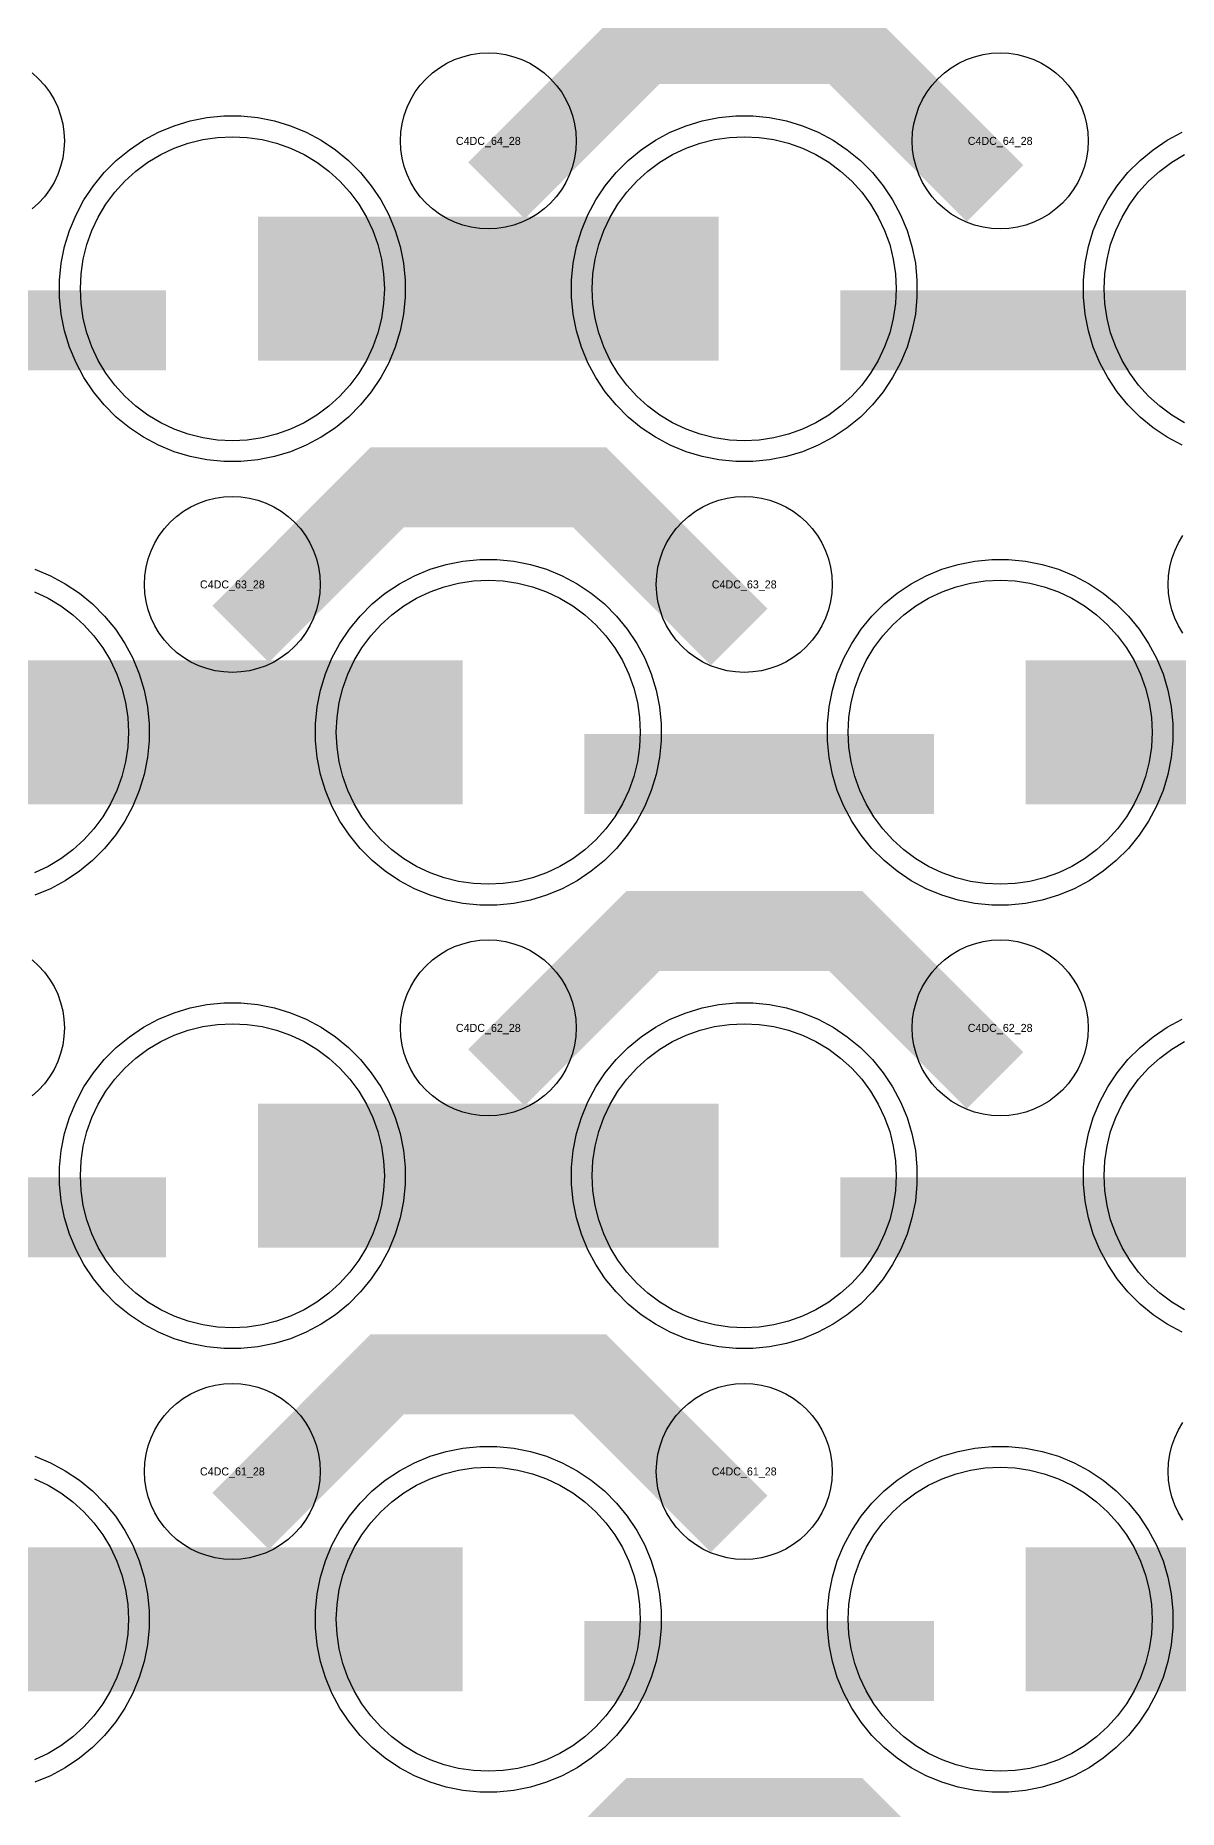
# Model space of a CAD drawing. Extents: x -11880 to 11880, y -14992 to 14992.
# Drawn here: x -3102 to -2744, y -6447 to -5892 of the extents above; entities that cross this region are included whole.
import ezdxf
from ezdxf.enums import TextEntityAlignment as Align

# ---------------------------------------------------------------- set-up
doc = ezdxf.new("R2010")
doc.units = 0
doc.header["$MEASUREMENT"] = 0
for name, color, linetype in [('GDS_775_DT_237', 138, 'CONTINUOUS'), ('RDL1_FS', 34, 'CONTINUOUS'), ('RDL_BS', 160, 'CONTINUOUS')]:
    doc.layers.add(name, color=color, linetype=linetype)

msp = doc.modelspace()

# ---------------------------------------------------------------- linework, layer by layer
at = {"layer": 'RDL1_FS', "color": 240, "true_color": 0xed1f24}
for points in [[(-3040, -6018.974), (-3044.657, -6018.745), (-3049.268, -6018.061), (-3053.791, -6016.929), (-3058.181, -6015.357), (-3062.395, -6013.365), (-3066.395, -6010.967), (-3070.14, -6008.189), (-3073.594, -6005.059), (-3076.724, -6001.605), (-3079.502, -5997.86), (-3081.9, -5993.86), (-3083.892, -5989.646), (-3085.464, -5985.256), (-3086.596, -5980.733), (-3087.28, -5976.122), (-3087.509, -5971.465), (-3087.28, -5966.808), (-3086.596, -5962.197), (-3085.464, -5957.674), (-3083.892, -5953.284), (-3081.9, -5949.07), (-3079.502, -5945.07), (-3076.724, -5941.325), (-3073.594, -5937.871), (-3070.14, -5934.741), (-3066.395, -5931.963), (-3062.395, -5929.565), (-3058.181, -5927.573), (-3053.791, -5926.001), (-3049.268, -5924.869), (-3044.657, -5924.185), (-3040, -5923.956), (-3035.343, -5924.185), (-3030.732, -5924.869), (-3026.209, -5926.001), (-3021.819, -5927.573), (-3017.605, -5929.565), (-3013.605, -5931.963), (-3009.86, -5934.741), (-3006.406, -5937.871), (-3003.276, -5941.325), (-3000.498, -5945.07), (-2998.1, -5949.07), (-2996.108, -5953.284), (-2994.536, -5957.674), (-2993.404, -5962.197), (-2992.72, -5966.808), (-2992.491, -5971.465), (-2992.72, -5976.122), (-2993.404, -5980.733), (-2994.536, -5985.256), (-2996.108, -5989.646), (-2998.1, -5993.86), (-3000.498, -5997.86), (-3003.276, -6001.605), (-3006.406, -6005.059), (-3009.86, -6008.189), (-3013.605, -6010.967), (-3017.605, -6013.365), (-3021.819, -6015.357), (-3026.209, -6016.929), (-3030.732, -6018.061), (-3035.343, -6018.745)], [(-2880, -6018.974), (-2884.657, -6018.745), (-2889.268, -6018.061), (-2893.791, -6016.929), (-2898.181, -6015.357), (-2902.395, -6013.365), (-2906.395, -6010.967), (-2910.14, -6008.189), (-2913.594, -6005.059), (-2916.724, -6001.605), (-2919.502, -5997.86), (-2921.9, -5993.86), (-2923.892, -5989.646), (-2925.464, -5985.256), (-2926.596, -5980.733), (-2927.28, -5976.122), (-2927.509, -5971.465), (-2927.28, -5966.808), (-2926.596, -5962.197), (-2925.464, -5957.674), (-2923.892, -5953.284), (-2921.9, -5949.07), (-2919.502, -5945.07), (-2916.724, -5941.325), (-2913.594, -5937.871), (-2910.14, -5934.741), (-2906.395, -5931.963), (-2902.395, -5929.565), (-2898.181, -5927.573), (-2893.791, -5926.001), (-2889.268, -5924.869), (-2884.657, -5924.185), (-2880, -5923.956), (-2875.343, -5924.185), (-2870.732, -5924.869), (-2866.209, -5926.001), (-2861.819, -5927.573), (-2857.605, -5929.565), (-2853.605, -5931.963), (-2849.86, -5934.741), (-2846.406, -5937.871), (-2843.276, -5941.325), (-2840.498, -5945.07), (-2838.1, -5949.07), (-2836.108, -5953.284), (-2834.536, -5957.674), (-2833.404, -5962.197), (-2832.72, -5966.808), (-2832.491, -5971.465), (-2832.72, -5976.122), (-2833.404, -5980.733), (-2834.536, -5985.256), (-2836.108, -5989.646), (-2838.1, -5993.86), (-2840.498, -5997.86), (-2843.276, -6001.605), (-2846.406, -6005.059), (-2849.86, -6008.189), (-2853.605, -6010.967), (-2857.605, -6013.365), (-2861.819, -6015.357), (-2866.209, -6016.929), (-2870.732, -6018.061), (-2875.343, -6018.745)], [(-2960, -6157.539), (-2964.657, -6157.31), (-2969.268, -6156.626), (-2973.791, -6155.494), (-2978.181, -6153.922), (-2982.395, -6151.93), (-2986.395, -6149.532), (-2990.14, -6146.754), (-2993.594, -6143.624), (-2996.724, -6140.17), (-2999.502, -6136.425), (-3001.9, -6132.425), (-3003.892, -6128.211), (-3005.464, -6123.821), (-3006.596, -6119.298), (-3007.28, -6114.687), (-3007.509, -6110.03), (-3007.28, -6105.373), (-3006.596, -6100.762), (-3005.464, -6096.239), (-3003.892, -6091.849), (-3001.9, -6087.635), (-2999.502, -6083.635), (-2996.724, -6079.89), (-2993.594, -6076.436), (-2990.14, -6073.306), (-2986.395, -6070.528), (-2982.395, -6068.13), (-2978.181, -6066.138), (-2973.791, -6064.566), (-2969.268, -6063.434), (-2964.657, -6062.75), (-2960, -6062.521), (-2955.343, -6062.75), (-2950.732, -6063.434), (-2946.209, -6064.566), (-2941.819, -6066.138), (-2937.605, -6068.13), (-2933.605, -6070.528), (-2929.86, -6073.306), (-2926.406, -6076.436), (-2923.276, -6079.89), (-2920.498, -6083.635), (-2918.1, -6087.635), (-2916.108, -6091.849), (-2914.536, -6096.239), (-2913.404, -6100.762), (-2912.72, -6105.373), (-2912.491, -6110.03), (-2912.72, -6114.687), (-2913.404, -6119.298), (-2914.536, -6123.821), (-2916.108, -6128.211), (-2918.1, -6132.425), (-2920.498, -6136.425), (-2923.276, -6140.17), (-2926.406, -6143.624), (-2929.86, -6146.754), (-2933.605, -6149.532), (-2937.605, -6151.93), (-2941.819, -6153.922), (-2946.209, -6155.494), (-2950.732, -6156.626), (-2955.343, -6157.31)], [(-2800, -6157.539), (-2804.657, -6157.31), (-2809.268, -6156.626), (-2813.791, -6155.494), (-2818.181, -6153.922), (-2822.395, -6151.93), (-2826.395, -6149.532), (-2830.14, -6146.754), (-2833.594, -6143.624), (-2836.724, -6140.17), (-2839.502, -6136.425), (-2841.9, -6132.425), (-2843.892, -6128.211), (-2845.464, -6123.821), (-2846.596, -6119.298), (-2847.28, -6114.687), (-2847.509, -6110.03), (-2847.28, -6105.373), (-2846.596, -6100.762), (-2845.464, -6096.239), (-2843.892, -6091.849), (-2841.9, -6087.635), (-2839.502, -6083.635), (-2836.724, -6079.89), (-2833.594, -6076.436), (-2830.14, -6073.306), (-2826.395, -6070.528), (-2822.395, -6068.13), (-2818.181, -6066.138), (-2813.791, -6064.566), (-2809.268, -6063.434), (-2804.657, -6062.75), (-2800, -6062.521), (-2795.343, -6062.75), (-2790.732, -6063.434), (-2786.209, -6064.566), (-2781.819, -6066.138), (-2777.605, -6068.13), (-2773.605, -6070.528), (-2769.86, -6073.306), (-2766.406, -6076.436), (-2763.276, -6079.89), (-2760.498, -6083.635), (-2758.1, -6087.635), (-2756.108, -6091.849), (-2754.536, -6096.239), (-2753.404, -6100.762), (-2752.72, -6105.373), (-2752.491, -6110.03), (-2752.72, -6114.687), (-2753.404, -6119.298), (-2754.536, -6123.821), (-2756.108, -6128.211), (-2758.1, -6132.425), (-2760.498, -6136.425), (-2763.276, -6140.17), (-2766.406, -6143.624), (-2769.86, -6146.754), (-2773.605, -6149.532), (-2777.605, -6151.93), (-2781.819, -6153.922), (-2786.209, -6155.494), (-2790.732, -6156.626), (-2795.343, -6157.31)]]:
    msp.add_lwpolyline(points, close=True, dxfattribs=at)
for points in [[(-2742.395, -6013.365), (-2746.395, -6010.967), (-2750.14, -6008.189), (-2753.594, -6005.059), (-2756.724, -6001.605), (-2759.502, -5997.86), (-2761.9, -5993.86), (-2763.892, -5989.646), (-2765.464, -5985.256), (-2766.596, -5980.733), (-2767.28, -5976.122), (-2767.509, -5971.465), (-2767.28, -5966.808), (-2766.596, -5962.197), (-2765.464, -5957.674), (-2763.892, -5953.284), (-2761.9, -5949.07), (-2759.502, -5945.07), (-2756.724, -5941.325), (-2753.594, -5937.871), (-2750.14, -5934.741), (-2746.395, -5931.963), (-2742.395, -5929.565)], [(-3101.819, -6066.138), (-3097.605, -6068.13), (-3093.605, -6070.528), (-3089.86, -6073.306), (-3086.406, -6076.436), (-3083.276, -6079.89), (-3080.498, -6083.635), (-3078.1, -6087.635), (-3076.108, -6091.849), (-3074.536, -6096.239), (-3073.404, -6100.762), (-3072.72, -6105.373), (-3072.491, -6110.03), (-3072.72, -6114.687), (-3073.404, -6119.298), (-3074.536, -6123.821), (-3076.108, -6128.211), (-3078.1, -6132.425), (-3080.498, -6136.425), (-3083.276, -6140.17), (-3086.406, -6143.624), (-3089.86, -6146.754), (-3093.605, -6149.532), (-3097.605, -6151.93), (-3101.819, -6153.922)]]:
    msp.add_lwpolyline(points, dxfattribs=at)
for points in [[(-3031.998, -5971.465, 45, 45, 0), (-2959.998, -5971.465, 45, 45, 0)], [(-2959.998, -5971.465, 45, 45, 0), (-2887.998, -5971.465, 45, 45, 0)], [(-3111.998, -6110.03, 45, 45, 0), (-3039.998, -6110.03, 45, 45, 0)], [(-3039.998, -6110.03, 45, 45, 0), (-2967.998, -6110.03, 45, 45, 0)], [(-2791.998, -6110.03, 45, 45, 0), (-2719.998, -6110.03, 45, 45, 0)]]:
    msp.add_lwpolyline(points, format="xyseb", dxfattribs=at)
at = {"layer": 'RDL1_FS'}
for points in [[(-3040, -6296.099), (-3044.657, -6295.87), (-3049.268, -6295.186), (-3053.791, -6294.054), (-3058.181, -6292.482), (-3062.395, -6290.49), (-3066.395, -6288.092), (-3070.14, -6285.314), (-3073.594, -6282.184), (-3076.724, -6278.73), (-3079.502, -6274.985), (-3081.9, -6270.985), (-3083.892, -6266.771), (-3085.464, -6262.381), (-3086.596, -6257.858), (-3087.28, -6253.247), (-3087.509, -6248.59), (-3087.28, -6243.933), (-3086.596, -6239.322), (-3085.464, -6234.799), (-3083.892, -6230.409), (-3081.9, -6226.195), (-3079.502, -6222.195), (-3076.724, -6218.45), (-3073.594, -6214.996), (-3070.14, -6211.866), (-3066.395, -6209.088), (-3062.395, -6206.69), (-3058.181, -6204.698), (-3053.791, -6203.126), (-3049.268, -6201.994), (-3044.657, -6201.31), (-3040, -6201.081), (-3035.343, -6201.31), (-3030.732, -6201.994), (-3026.209, -6203.126), (-3021.819, -6204.698), (-3017.605, -6206.69), (-3013.605, -6209.088), (-3009.86, -6211.866), (-3006.406, -6214.996), (-3003.276, -6218.45), (-3000.498, -6222.195), (-2998.1, -6226.195), (-2996.108, -6230.409), (-2994.536, -6234.799), (-2993.404, -6239.322), (-2992.72, -6243.933), (-2992.491, -6248.59), (-2992.72, -6253.247), (-2993.404, -6257.858), (-2994.536, -6262.381), (-2996.108, -6266.771), (-2998.1, -6270.985), (-3000.498, -6274.985), (-3003.276, -6278.73), (-3006.406, -6282.184), (-3009.86, -6285.314), (-3013.605, -6288.092), (-3017.605, -6290.49), (-3021.819, -6292.482), (-3026.209, -6294.054), (-3030.732, -6295.186), (-3035.343, -6295.87)], [(-2880, -6296.099), (-2884.657, -6295.87), (-2889.268, -6295.186), (-2893.791, -6294.054), (-2898.181, -6292.482), (-2902.395, -6290.49), (-2906.395, -6288.092), (-2910.14, -6285.314), (-2913.594, -6282.184), (-2916.724, -6278.73), (-2919.502, -6274.985), (-2921.9, -6270.985), (-2923.892, -6266.771), (-2925.464, -6262.381), (-2926.596, -6257.858), (-2927.28, -6253.247), (-2927.509, -6248.59), (-2927.28, -6243.933), (-2926.596, -6239.322), (-2925.464, -6234.799), (-2923.892, -6230.409), (-2921.9, -6226.195), (-2919.502, -6222.195), (-2916.724, -6218.45), (-2913.594, -6214.996), (-2910.14, -6211.866), (-2906.395, -6209.088), (-2902.395, -6206.69), (-2898.181, -6204.698), (-2893.791, -6203.126), (-2889.268, -6201.994), (-2884.657, -6201.31), (-2880, -6201.081), (-2875.343, -6201.31), (-2870.732, -6201.994), (-2866.209, -6203.126), (-2861.819, -6204.698), (-2857.605, -6206.69), (-2853.605, -6209.088), (-2849.86, -6211.866), (-2846.406, -6214.996), (-2843.276, -6218.45), (-2840.498, -6222.195), (-2838.1, -6226.195), (-2836.108, -6230.409), (-2834.536, -6234.799), (-2833.404, -6239.322), (-2832.72, -6243.933), (-2832.491, -6248.59), (-2832.72, -6253.247), (-2833.404, -6257.858), (-2834.536, -6262.381), (-2836.108, -6266.771), (-2838.1, -6270.985), (-2840.498, -6274.985), (-2843.276, -6278.73), (-2846.406, -6282.184), (-2849.86, -6285.314), (-2853.605, -6288.092), (-2857.605, -6290.49), (-2861.819, -6292.482), (-2866.209, -6294.054), (-2870.732, -6295.186), (-2875.343, -6295.87)], [(-2960, -6434.664), (-2964.657, -6434.435), (-2969.268, -6433.751), (-2973.791, -6432.619), (-2978.181, -6431.047), (-2982.395, -6429.055), (-2986.395, -6426.657), (-2990.14, -6423.879), (-2993.594, -6420.749), (-2996.724, -6417.295), (-2999.502, -6413.55), (-3001.9, -6409.55), (-3003.892, -6405.336), (-3005.464, -6400.946), (-3006.596, -6396.423), (-3007.28, -6391.812), (-3007.509, -6387.155), (-3007.28, -6382.498), (-3006.596, -6377.887), (-3005.464, -6373.364), (-3003.892, -6368.974), (-3001.9, -6364.76), (-2999.502, -6360.76), (-2996.724, -6357.015), (-2993.594, -6353.561), (-2990.14, -6350.431), (-2986.395, -6347.653), (-2982.395, -6345.255), (-2978.181, -6343.263), (-2973.791, -6341.691), (-2969.268, -6340.559), (-2964.657, -6339.875), (-2960, -6339.646), (-2955.343, -6339.875), (-2950.732, -6340.559), (-2946.209, -6341.691), (-2941.819, -6343.263), (-2937.605, -6345.255), (-2933.605, -6347.653), (-2929.86, -6350.431), (-2926.406, -6353.561), (-2923.276, -6357.015), (-2920.498, -6360.76), (-2918.1, -6364.76), (-2916.108, -6368.974), (-2914.536, -6373.364), (-2913.404, -6377.887), (-2912.72, -6382.498), (-2912.491, -6387.155), (-2912.72, -6391.812), (-2913.404, -6396.423), (-2914.536, -6400.946), (-2916.108, -6405.336), (-2918.1, -6409.55), (-2920.498, -6413.55), (-2923.276, -6417.295), (-2926.406, -6420.749), (-2929.86, -6423.879), (-2933.605, -6426.657), (-2937.605, -6429.055), (-2941.819, -6431.047), (-2946.209, -6432.619), (-2950.732, -6433.751), (-2955.343, -6434.435)], [(-2800, -6434.664), (-2804.657, -6434.435), (-2809.268, -6433.751), (-2813.791, -6432.619), (-2818.181, -6431.047), (-2822.395, -6429.055), (-2826.395, -6426.657), (-2830.14, -6423.879), (-2833.594, -6420.749), (-2836.724, -6417.295), (-2839.502, -6413.55), (-2841.9, -6409.55), (-2843.892, -6405.336), (-2845.464, -6400.946), (-2846.596, -6396.423), (-2847.28, -6391.812), (-2847.509, -6387.155), (-2847.28, -6382.498), (-2846.596, -6377.887), (-2845.464, -6373.364), (-2843.892, -6368.974), (-2841.9, -6364.76), (-2839.502, -6360.76), (-2836.724, -6357.015), (-2833.594, -6353.561), (-2830.14, -6350.431), (-2826.395, -6347.653), (-2822.395, -6345.255), (-2818.181, -6343.263), (-2813.791, -6341.691), (-2809.268, -6340.559), (-2804.657, -6339.875), (-2800, -6339.646), (-2795.343, -6339.875), (-2790.732, -6340.559), (-2786.209, -6341.691), (-2781.819, -6343.263), (-2777.605, -6345.255), (-2773.605, -6347.653), (-2769.86, -6350.431), (-2766.406, -6353.561), (-2763.276, -6357.015), (-2760.498, -6360.76), (-2758.1, -6364.76), (-2756.108, -6368.974), (-2754.536, -6373.364), (-2753.404, -6377.887), (-2752.72, -6382.498), (-2752.491, -6387.155), (-2752.72, -6391.812), (-2753.404, -6396.423), (-2754.536, -6400.946), (-2756.108, -6405.336), (-2758.1, -6409.55), (-2760.498, -6413.55), (-2763.276, -6417.295), (-2766.406, -6420.749), (-2769.86, -6423.879), (-2773.605, -6426.657), (-2777.605, -6429.055), (-2781.819, -6431.047), (-2786.209, -6432.619), (-2790.732, -6433.751), (-2795.343, -6434.435)]]:
    msp.add_lwpolyline(points, close=True, dxfattribs=at)
for points in [[(-2742.395, -6290.49), (-2746.395, -6288.092), (-2750.14, -6285.314), (-2753.594, -6282.184), (-2756.724, -6278.73), (-2759.502, -6274.985), (-2761.9, -6270.985), (-2763.892, -6266.771), (-2765.464, -6262.381), (-2766.596, -6257.858), (-2767.28, -6253.247), (-2767.509, -6248.59), (-2767.28, -6243.933), (-2766.596, -6239.322), (-2765.464, -6234.799), (-2763.892, -6230.409), (-2761.9, -6226.195), (-2759.502, -6222.195), (-2756.724, -6218.45), (-2753.594, -6214.996), (-2750.14, -6211.866), (-2746.395, -6209.088), (-2742.395, -6206.69)], [(-3101.819, -6343.263), (-3097.605, -6345.255), (-3093.605, -6347.653), (-3089.86, -6350.431), (-3086.406, -6353.561), (-3083.276, -6357.015), (-3080.498, -6360.76), (-3078.1, -6364.76), (-3076.108, -6368.974), (-3074.536, -6373.364), (-3073.404, -6377.887), (-3072.72, -6382.498), (-3072.491, -6387.155), (-3072.72, -6391.812), (-3073.404, -6396.423), (-3074.536, -6400.946), (-3076.108, -6405.336), (-3078.1, -6409.55), (-3080.498, -6413.55), (-3083.276, -6417.295), (-3086.406, -6420.749), (-3089.86, -6423.879), (-3093.605, -6426.657), (-3097.605, -6429.055), (-3101.819, -6431.047)]]:
    msp.add_lwpolyline(points, dxfattribs=at)
for points in [[(-3031.998, -6248.59, 45, 45, 0), (-2959.998, -6248.59, 45, 45, 0)], [(-2959.998, -6248.59, 45, 45, 0), (-2887.998, -6248.59, 45, 45, 0)], [(-3111.998, -6387.155, 45, 45, 0), (-3039.998, -6387.155, 45, 45, 0)], [(-3039.998, -6387.155, 45, 45, 0), (-2967.998, -6387.155, 45, 45, 0)], [(-2791.998, -6387.155, 45, 45, 0), (-2719.998, -6387.155, 45, 45, 0)]]:
    msp.add_lwpolyline(points, format="xyseb", dxfattribs=at)
at = {"layer": 'RDL_BS'}
for points in [[(-2957.438, -5940.779, 25, 25, 0), (-2911.623, -5894.964, 25, 25, 0), (-2878.07, -5894.964, 25, 25, 0)], [(-2801.599, -5941.678, 25, 25, 0), (-2848.313, -5894.964, 25, 25, 0), (-2878.071, -5894.964, 25, 25, 0)], [(-3037.438, -6079.344, 25, 25, 0), (-2991.623, -6033.529, 25, 25, 0), (-2958.07, -6033.529, 25, 25, 0)], [(-2881.599, -6080.243, 25, 25, 0), (-2928.313, -6033.529, 25, 25, 0), (-2958.071, -6033.529, 25, 25, 0)], [(-2957.438, -6217.904, 25, 25, 0), (-2911.623, -6172.089, 25, 25, 0), (-2878.07, -6172.089, 25, 25, 0)], [(-2801.599, -6218.803, 25, 25, 0), (-2848.313, -6172.089, 25, 25, 0), (-2878.071, -6172.089, 25, 25, 0)], [(-3169.984, -6261.603, 25, 25, 0), (-3060.719, -6261.603, 25, 25, 0)], [(-2849.984, -6261.603, 25, 25, 0), (-2740.719, -6261.603, 25, 25, 0)], [(-3037.438, -6356.469, 25, 25, 0), (-2991.623, -6310.654, 25, 25, 0), (-2958.07, -6310.654, 25, 25, 0)], [(-2881.599, -6357.368, 25, 25, 0), (-2928.313, -6310.654, 25, 25, 0), (-2958.071, -6310.654, 25, 25, 0)], [(-2929.984, -6400.168, 25, 25, 0), (-2820.719, -6400.168, 25, 25, 0)], [(-2957.438, -6495.034, 25, 25, 0), (-2911.623, -6449.219, 25, 25, 0), (-2878.07, -6449.219, 25, 25, 0)], [(-2801.599, -6495.933, 25, 25, 0), (-2848.313, -6449.219, 25, 25, 0), (-2878.071, -6449.219, 25, 25, 0)]]:
    msp.add_lwpolyline(points, format="xyseb", dxfattribs=at)
for points in [[(-2960, -5952.771), (-2962.693, -5952.639), (-2965.365, -5952.243), (-2967.984, -5951.586), (-2970.519, -5950.679), (-2972.956, -5949.527), (-2975.28, -5948.134), (-2977.443, -5946.531), (-2979.442, -5944.719), (-2981.254, -5942.72), (-2982.857, -5940.557), (-2984.25, -5938.233), (-2985.402, -5935.796), (-2986.309, -5933.261), (-2986.966, -5930.642), (-2987.362, -5927.97), (-2987.494, -5925.277), (-2987.362, -5922.584), (-2986.966, -5919.912), (-2986.309, -5917.293), (-2985.402, -5914.758), (-2984.25, -5912.321), (-2982.857, -5909.997), (-2981.254, -5907.834), (-2979.442, -5905.835), (-2977.443, -5904.023), (-2975.28, -5902.42), (-2972.956, -5901.027), (-2970.519, -5899.875), (-2967.984, -5898.968), (-2965.365, -5898.311), (-2962.693, -5897.915), (-2960, -5897.783), (-2957.307, -5897.915), (-2954.635, -5898.311), (-2952.016, -5898.968), (-2949.481, -5899.875), (-2947.044, -5901.027), (-2944.72, -5902.42), (-2942.557, -5904.023), (-2940.558, -5905.835), (-2938.746, -5907.834), (-2937.143, -5909.997), (-2935.75, -5912.321), (-2934.598, -5914.758), (-2933.691, -5917.293), (-2933.034, -5919.912), (-2932.638, -5922.584), (-2932.506, -5925.277), (-2932.638, -5927.97), (-2933.034, -5930.642), (-2933.691, -5933.261), (-2934.598, -5935.796), (-2935.75, -5938.233), (-2937.143, -5940.557), (-2938.746, -5942.72), (-2940.558, -5944.719), (-2942.557, -5946.531), (-2944.72, -5948.134), (-2947.044, -5949.527), (-2949.481, -5950.679), (-2952.016, -5951.586), (-2954.635, -5952.243), (-2957.307, -5952.639)], [(-2800, -5952.771), (-2802.693, -5952.639), (-2805.365, -5952.243), (-2807.984, -5951.586), (-2810.519, -5950.679), (-2812.956, -5949.527), (-2815.28, -5948.134), (-2817.443, -5946.531), (-2819.442, -5944.719), (-2821.254, -5942.72), (-2822.857, -5940.557), (-2824.25, -5938.233), (-2825.402, -5935.796), (-2826.309, -5933.261), (-2826.966, -5930.642), (-2827.362, -5927.97), (-2827.494, -5925.277), (-2827.362, -5922.584), (-2826.966, -5919.912), (-2826.309, -5917.293), (-2825.402, -5914.758), (-2824.25, -5912.321), (-2822.857, -5909.997), (-2821.254, -5907.834), (-2819.442, -5905.835), (-2817.443, -5904.023), (-2815.28, -5902.42), (-2812.956, -5901.027), (-2810.519, -5899.875), (-2807.984, -5898.968), (-2805.365, -5898.311), (-2802.693, -5897.915), (-2800, -5897.783), (-2797.307, -5897.915), (-2794.635, -5898.311), (-2792.016, -5898.968), (-2789.481, -5899.875), (-2787.044, -5901.027), (-2784.72, -5902.42), (-2782.557, -5904.023), (-2780.558, -5905.835), (-2778.746, -5907.834), (-2777.143, -5909.997), (-2775.75, -5912.321), (-2774.598, -5914.758), (-2773.691, -5917.293), (-2773.034, -5919.912), (-2772.638, -5922.584), (-2772.506, -5925.277), (-2772.638, -5927.97), (-2773.034, -5930.642), (-2773.691, -5933.261), (-2774.598, -5935.796), (-2775.75, -5938.233), (-2777.143, -5940.557), (-2778.746, -5942.72), (-2780.558, -5944.719), (-2782.557, -5946.531), (-2784.72, -5948.134), (-2787.044, -5949.527), (-2789.481, -5950.679), (-2792.016, -5951.586), (-2794.635, -5952.243), (-2797.307, -5952.639)], [(-3040, -6091.336), (-3042.693, -6091.204), (-3045.365, -6090.808), (-3047.984, -6090.151), (-3050.519, -6089.244), (-3052.956, -6088.092), (-3055.28, -6086.699), (-3057.443, -6085.096), (-3059.442, -6083.284), (-3061.254, -6081.285), (-3062.857, -6079.122), (-3064.25, -6076.798), (-3065.402, -6074.361), (-3066.309, -6071.826), (-3066.966, -6069.207), (-3067.362, -6066.535), (-3067.494, -6063.842), (-3067.362, -6061.149), (-3066.966, -6058.477), (-3066.309, -6055.858), (-3065.402, -6053.323), (-3064.25, -6050.886), (-3062.857, -6048.562), (-3061.254, -6046.399), (-3059.442, -6044.4), (-3057.443, -6042.588), (-3055.28, -6040.985), (-3052.956, -6039.592), (-3050.519, -6038.44), (-3047.984, -6037.533), (-3045.365, -6036.876), (-3042.693, -6036.48), (-3040, -6036.348), (-3037.307, -6036.48), (-3034.635, -6036.876), (-3032.016, -6037.533), (-3029.481, -6038.44), (-3027.044, -6039.592), (-3024.72, -6040.985), (-3022.557, -6042.588), (-3020.558, -6044.4), (-3018.746, -6046.399), (-3017.143, -6048.562), (-3015.75, -6050.886), (-3014.598, -6053.323), (-3013.691, -6055.858), (-3013.034, -6058.477), (-3012.638, -6061.149), (-3012.506, -6063.842), (-3012.638, -6066.535), (-3013.034, -6069.207), (-3013.691, -6071.826), (-3014.598, -6074.361), (-3015.75, -6076.798), (-3017.143, -6079.122), (-3018.746, -6081.285), (-3020.558, -6083.284), (-3022.557, -6085.096), (-3024.72, -6086.699), (-3027.044, -6088.092), (-3029.481, -6089.244), (-3032.016, -6090.151), (-3034.635, -6090.808), (-3037.307, -6091.204)], [(-2880, -6091.336), (-2882.693, -6091.204), (-2885.365, -6090.808), (-2887.984, -6090.151), (-2890.519, -6089.244), (-2892.956, -6088.092), (-2895.28, -6086.699), (-2897.443, -6085.096), (-2899.442, -6083.284), (-2901.254, -6081.285), (-2902.857, -6079.122), (-2904.25, -6076.798), (-2905.402, -6074.361), (-2906.309, -6071.826), (-2906.966, -6069.207), (-2907.362, -6066.535), (-2907.494, -6063.842), (-2907.362, -6061.149), (-2906.966, -6058.477), (-2906.309, -6055.858), (-2905.402, -6053.323), (-2904.25, -6050.886), (-2902.857, -6048.562), (-2901.254, -6046.399), (-2899.442, -6044.4), (-2897.443, -6042.588), (-2895.28, -6040.985), (-2892.956, -6039.592), (-2890.519, -6038.44), (-2887.984, -6037.533), (-2885.365, -6036.876), (-2882.693, -6036.48), (-2880, -6036.348), (-2877.307, -6036.48), (-2874.635, -6036.876), (-2872.016, -6037.533), (-2869.481, -6038.44), (-2867.044, -6039.592), (-2864.72, -6040.985), (-2862.557, -6042.588), (-2860.558, -6044.4), (-2858.746, -6046.399), (-2857.143, -6048.562), (-2855.75, -6050.886), (-2854.598, -6053.323), (-2853.691, -6055.858), (-2853.034, -6058.477), (-2852.638, -6061.149), (-2852.506, -6063.842), (-2852.638, -6066.535), (-2853.034, -6069.207), (-2853.691, -6071.826), (-2854.598, -6074.361), (-2855.75, -6076.798), (-2857.143, -6079.122), (-2858.746, -6081.285), (-2860.558, -6083.284), (-2862.557, -6085.096), (-2864.72, -6086.699), (-2867.044, -6088.092), (-2869.481, -6089.244), (-2872.016, -6090.151), (-2874.635, -6090.808), (-2877.307, -6091.204)], [(-2960, -6229.896), (-2962.693, -6229.764), (-2965.365, -6229.368), (-2967.984, -6228.711), (-2970.519, -6227.804), (-2972.956, -6226.652), (-2975.28, -6225.259), (-2977.443, -6223.656), (-2979.442, -6221.844), (-2981.254, -6219.845), (-2982.857, -6217.682), (-2984.25, -6215.358), (-2985.402, -6212.921), (-2986.309, -6210.386), (-2986.966, -6207.767), (-2987.362, -6205.095), (-2987.494, -6202.402), (-2987.362, -6199.709), (-2986.966, -6197.037), (-2986.309, -6194.418), (-2985.402, -6191.883), (-2984.25, -6189.446), (-2982.857, -6187.122), (-2981.254, -6184.959), (-2979.442, -6182.96), (-2977.443, -6181.148), (-2975.28, -6179.545), (-2972.956, -6178.152), (-2970.519, -6177), (-2967.984, -6176.093), (-2965.365, -6175.436), (-2962.693, -6175.04), (-2960, -6174.908), (-2957.307, -6175.04), (-2954.635, -6175.436), (-2952.016, -6176.093), (-2949.481, -6177), (-2947.044, -6178.152), (-2944.72, -6179.545), (-2942.557, -6181.148), (-2940.558, -6182.96), (-2938.746, -6184.959), (-2937.143, -6187.122), (-2935.75, -6189.446), (-2934.598, -6191.883), (-2933.691, -6194.418), (-2933.034, -6197.037), (-2932.638, -6199.709), (-2932.506, -6202.402), (-2932.638, -6205.095), (-2933.034, -6207.767), (-2933.691, -6210.386), (-2934.598, -6212.921), (-2935.75, -6215.358), (-2937.143, -6217.682), (-2938.746, -6219.845), (-2940.558, -6221.844), (-2942.557, -6223.656), (-2944.72, -6225.259), (-2947.044, -6226.652), (-2949.481, -6227.804), (-2952.016, -6228.711), (-2954.635, -6229.368), (-2957.307, -6229.764)], [(-2800, -6229.896), (-2802.693, -6229.764), (-2805.365, -6229.368), (-2807.984, -6228.711), (-2810.519, -6227.804), (-2812.956, -6226.652), (-2815.28, -6225.259), (-2817.443, -6223.656), (-2819.442, -6221.844), (-2821.254, -6219.845), (-2822.857, -6217.682), (-2824.25, -6215.358), (-2825.402, -6212.921), (-2826.309, -6210.386), (-2826.966, -6207.767), (-2827.362, -6205.095), (-2827.494, -6202.402), (-2827.362, -6199.709), (-2826.966, -6197.037), (-2826.309, -6194.418), (-2825.402, -6191.883), (-2824.25, -6189.446), (-2822.857, -6187.122), (-2821.254, -6184.959), (-2819.442, -6182.96), (-2817.443, -6181.148), (-2815.28, -6179.545), (-2812.956, -6178.152), (-2810.519, -6177), (-2807.984, -6176.093), (-2805.365, -6175.436), (-2802.693, -6175.04), (-2800, -6174.908), (-2797.307, -6175.04), (-2794.635, -6175.436), (-2792.016, -6176.093), (-2789.481, -6177), (-2787.044, -6178.152), (-2784.72, -6179.545), (-2782.557, -6181.148), (-2780.558, -6182.96), (-2778.746, -6184.959), (-2777.143, -6187.122), (-2775.75, -6189.446), (-2774.598, -6191.883), (-2773.691, -6194.418), (-2773.034, -6197.037), (-2772.638, -6199.709), (-2772.506, -6202.402), (-2772.638, -6205.095), (-2773.034, -6207.767), (-2773.691, -6210.386), (-2774.598, -6212.921), (-2775.75, -6215.358), (-2777.143, -6217.682), (-2778.746, -6219.845), (-2780.558, -6221.844), (-2782.557, -6223.656), (-2784.72, -6225.259), (-2787.044, -6226.652), (-2789.481, -6227.804), (-2792.016, -6228.711), (-2794.635, -6229.368), (-2797.307, -6229.764)], [(-3042.644, -6302.59), (-3047.938, -6302.073), (-3053.165, -6301.027), (-3058.205, -6299.496), (-3063.115, -6297.465), (-3067.777, -6294.973), (-3072.191, -6292.026), (-3076.292, -6288.664), (-3080.074, -6284.882), (-3083.436, -6280.781), (-3086.383, -6276.367), (-3088.875, -6271.705), (-3090.906, -6266.795), (-3092.437, -6261.755), (-3093.483, -6256.528), (-3094, -6251.234), (-3094, -6245.946), (-3093.483, -6240.652), (-3092.437, -6235.425), (-3090.906, -6230.385), (-3088.875, -6225.475), (-3086.383, -6220.813), (-3083.436, -6216.399), (-3080.074, -6212.298), (-3076.292, -6208.516), (-3072.191, -6205.154), (-3067.777, -6202.207), (-3063.115, -6199.715), (-3058.205, -6197.684), (-3053.165, -6196.153), (-3047.938, -6195.107), (-3042.644, -6194.59), (-3037.356, -6194.59), (-3032.062, -6195.107), (-3026.835, -6196.153), (-3021.795, -6197.684), (-3016.885, -6199.715), (-3012.223, -6202.207), (-3007.809, -6205.154), (-3003.708, -6208.516), (-2999.926, -6212.298), (-2996.564, -6216.399), (-2993.617, -6220.813), (-2991.125, -6225.475), (-2989.094, -6230.385), (-2987.563, -6235.425), (-2986.517, -6240.652), (-2986, -6245.946), (-2986, -6251.234), (-2986.517, -6256.528), (-2987.563, -6261.755), (-2989.094, -6266.795), (-2991.125, -6271.705), (-2993.617, -6276.367), (-2996.564, -6280.781), (-2999.926, -6284.882), (-3003.708, -6288.664), (-3007.809, -6292.026), (-3012.223, -6294.973), (-3016.885, -6297.465), (-3021.795, -6299.496), (-3026.835, -6301.027), (-3032.062, -6302.073), (-3037.356, -6302.59)], [(-2882.644, -6302.59), (-2887.938, -6302.073), (-2893.165, -6301.027), (-2898.205, -6299.496), (-2903.115, -6297.465), (-2907.777, -6294.973), (-2912.191, -6292.026), (-2916.292, -6288.664), (-2920.074, -6284.882), (-2923.436, -6280.781), (-2926.383, -6276.367), (-2928.875, -6271.705), (-2930.906, -6266.795), (-2932.437, -6261.755), (-2933.483, -6256.528), (-2934, -6251.234), (-2934, -6245.946), (-2933.483, -6240.652), (-2932.437, -6235.425), (-2930.906, -6230.385), (-2928.875, -6225.475), (-2926.383, -6220.813), (-2923.436, -6216.399), (-2920.074, -6212.298), (-2916.292, -6208.516), (-2912.191, -6205.154), (-2907.777, -6202.207), (-2903.115, -6199.715), (-2898.205, -6197.684), (-2893.165, -6196.153), (-2887.938, -6195.107), (-2882.644, -6194.59), (-2877.356, -6194.59), (-2872.062, -6195.107), (-2866.835, -6196.153), (-2861.795, -6197.684), (-2856.885, -6199.715), (-2852.223, -6202.207), (-2847.809, -6205.154), (-2843.708, -6208.516), (-2839.926, -6212.298), (-2836.564, -6216.399), (-2833.617, -6220.813), (-2831.125, -6225.475), (-2829.094, -6230.385), (-2827.563, -6235.425), (-2826.517, -6240.652), (-2826, -6245.946), (-2826, -6251.234), (-2826.517, -6256.528), (-2827.563, -6261.755), (-2829.094, -6266.795), (-2831.125, -6271.705), (-2833.617, -6276.367), (-2836.564, -6280.781), (-2839.926, -6284.882), (-2843.708, -6288.664), (-2847.809, -6292.026), (-2852.223, -6294.973), (-2856.885, -6297.465), (-2861.795, -6299.496), (-2866.835, -6301.027), (-2872.062, -6302.073), (-2877.356, -6302.59)], [(-3040, -6368.461), (-3042.693, -6368.329), (-3045.365, -6367.933), (-3047.984, -6367.276), (-3050.519, -6366.369), (-3052.956, -6365.217), (-3055.28, -6363.824), (-3057.443, -6362.221), (-3059.442, -6360.409), (-3061.254, -6358.41), (-3062.857, -6356.247), (-3064.25, -6353.923), (-3065.402, -6351.486), (-3066.309, -6348.951), (-3066.966, -6346.332), (-3067.362, -6343.66), (-3067.494, -6340.967), (-3067.362, -6338.274), (-3066.966, -6335.602), (-3066.309, -6332.983), (-3065.402, -6330.448), (-3064.25, -6328.011), (-3062.857, -6325.687), (-3061.254, -6323.524), (-3059.442, -6321.525), (-3057.443, -6319.713), (-3055.28, -6318.11), (-3052.956, -6316.717), (-3050.519, -6315.565), (-3047.984, -6314.658), (-3045.365, -6314.001), (-3042.693, -6313.605), (-3040, -6313.473), (-3037.307, -6313.605), (-3034.635, -6314.001), (-3032.016, -6314.658), (-3029.481, -6315.565), (-3027.044, -6316.717), (-3024.72, -6318.11), (-3022.557, -6319.713), (-3020.558, -6321.525), (-3018.746, -6323.524), (-3017.143, -6325.687), (-3015.75, -6328.011), (-3014.598, -6330.448), (-3013.691, -6332.983), (-3013.034, -6335.602), (-3012.638, -6338.274), (-3012.506, -6340.967), (-3012.638, -6343.66), (-3013.034, -6346.332), (-3013.691, -6348.951), (-3014.598, -6351.486), (-3015.75, -6353.923), (-3017.143, -6356.247), (-3018.746, -6358.41), (-3020.558, -6360.409), (-3022.557, -6362.221), (-3024.72, -6363.824), (-3027.044, -6365.217), (-3029.481, -6366.369), (-3032.016, -6367.276), (-3034.635, -6367.933), (-3037.307, -6368.329)], [(-2880, -6368.461), (-2882.693, -6368.329), (-2885.365, -6367.933), (-2887.984, -6367.276), (-2890.519, -6366.369), (-2892.956, -6365.217), (-2895.28, -6363.824), (-2897.443, -6362.221), (-2899.442, -6360.409), (-2901.254, -6358.41), (-2902.857, -6356.247), (-2904.25, -6353.923), (-2905.402, -6351.486), (-2906.309, -6348.951), (-2906.966, -6346.332), (-2907.362, -6343.66), (-2907.494, -6340.967), (-2907.362, -6338.274), (-2906.966, -6335.602), (-2906.309, -6332.983), (-2905.402, -6330.448), (-2904.25, -6328.011), (-2902.857, -6325.687), (-2901.254, -6323.524), (-2899.442, -6321.525), (-2897.443, -6319.713), (-2895.28, -6318.11), (-2892.956, -6316.717), (-2890.519, -6315.565), (-2887.984, -6314.658), (-2885.365, -6314.001), (-2882.693, -6313.605), (-2880, -6313.473), (-2877.307, -6313.605), (-2874.635, -6314.001), (-2872.016, -6314.658), (-2869.481, -6315.565), (-2867.044, -6316.717), (-2864.72, -6318.11), (-2862.557, -6319.713), (-2860.558, -6321.525), (-2858.746, -6323.524), (-2857.143, -6325.687), (-2855.75, -6328.011), (-2854.598, -6330.448), (-2853.691, -6332.983), (-2853.034, -6335.602), (-2852.638, -6338.274), (-2852.506, -6340.967), (-2852.638, -6343.66), (-2853.034, -6346.332), (-2853.691, -6348.951), (-2854.598, -6351.486), (-2855.75, -6353.923), (-2857.143, -6356.247), (-2858.746, -6358.41), (-2860.558, -6360.409), (-2862.557, -6362.221), (-2864.72, -6363.824), (-2867.044, -6365.217), (-2869.481, -6366.369), (-2872.016, -6367.276), (-2874.635, -6367.933), (-2877.307, -6368.329)], [(-2962.644, -6441.155), (-2967.938, -6440.638), (-2973.165, -6439.592), (-2978.205, -6438.061), (-2983.115, -6436.03), (-2987.777, -6433.538), (-2992.191, -6430.591), (-2996.292, -6427.229), (-3000.074, -6423.447), (-3003.436, -6419.346), (-3006.383, -6414.932), (-3008.875, -6410.27), (-3010.906, -6405.36), (-3012.437, -6400.32), (-3013.483, -6395.093), (-3014, -6389.799), (-3014, -6384.511), (-3013.483, -6379.217), (-3012.437, -6373.99), (-3010.906, -6368.95), (-3008.875, -6364.04), (-3006.383, -6359.378), (-3003.436, -6354.964), (-3000.074, -6350.863), (-2996.292, -6347.081), (-2992.191, -6343.719), (-2987.777, -6340.772), (-2983.115, -6338.28), (-2978.205, -6336.249), (-2973.165, -6334.718), (-2967.938, -6333.672), (-2962.644, -6333.155), (-2957.356, -6333.155), (-2952.062, -6333.672), (-2946.835, -6334.718), (-2941.795, -6336.249), (-2936.885, -6338.28), (-2932.223, -6340.772), (-2927.809, -6343.719), (-2923.708, -6347.081), (-2919.926, -6350.863), (-2916.564, -6354.964), (-2913.617, -6359.378), (-2911.125, -6364.04), (-2909.094, -6368.95), (-2907.563, -6373.99), (-2906.517, -6379.217), (-2906, -6384.511), (-2906, -6389.799), (-2906.517, -6395.093), (-2907.563, -6400.32), (-2909.094, -6405.36), (-2911.125, -6410.27), (-2913.617, -6414.932), (-2916.564, -6419.346), (-2919.926, -6423.447), (-2923.708, -6427.229), (-2927.809, -6430.591), (-2932.223, -6433.538), (-2936.885, -6436.03), (-2941.795, -6438.061), (-2946.835, -6439.592), (-2952.062, -6440.638), (-2957.356, -6441.155)], [(-2802.644, -6441.155), (-2807.938, -6440.638), (-2813.165, -6439.592), (-2818.205, -6438.061), (-2823.115, -6436.03), (-2827.777, -6433.538), (-2832.191, -6430.591), (-2836.292, -6427.229), (-2840.074, -6423.447), (-2843.436, -6419.346), (-2846.383, -6414.932), (-2848.875, -6410.27), (-2850.906, -6405.36), (-2852.437, -6400.32), (-2853.483, -6395.093), (-2854, -6389.799), (-2854, -6384.511), (-2853.483, -6379.217), (-2852.437, -6373.99), (-2850.906, -6368.95), (-2848.875, -6364.04), (-2846.383, -6359.378), (-2843.436, -6354.964), (-2840.074, -6350.863), (-2836.292, -6347.081), (-2832.191, -6343.719), (-2827.777, -6340.772), (-2823.115, -6338.28), (-2818.205, -6336.249), (-2813.165, -6334.718), (-2807.938, -6333.672), (-2802.644, -6333.155), (-2797.356, -6333.155), (-2792.062, -6333.672), (-2786.835, -6334.718), (-2781.795, -6336.249), (-2776.885, -6338.28), (-2772.223, -6340.772), (-2767.809, -6343.719), (-2763.708, -6347.081), (-2759.926, -6350.863), (-2756.564, -6354.964), (-2753.617, -6359.378), (-2751.125, -6364.04), (-2749.094, -6368.95), (-2747.563, -6373.99), (-2746.517, -6379.217), (-2746, -6384.511), (-2746, -6389.799), (-2746.517, -6395.093), (-2747.563, -6400.32), (-2749.094, -6405.36), (-2751.125, -6410.27), (-2753.617, -6414.932), (-2756.564, -6419.346), (-2759.926, -6423.447), (-2763.708, -6427.229), (-2767.809, -6430.591), (-2772.223, -6433.538), (-2776.885, -6436.03), (-2781.795, -6438.061), (-2786.835, -6439.592), (-2792.062, -6440.638), (-2797.356, -6441.155)]]:
    msp.add_lwpolyline(points, close=True, dxfattribs=at)
for points in [[(-3102.557, -5904.023), (-3100.558, -5905.835), (-3098.746, -5907.834), (-3097.143, -5909.997), (-3095.75, -5912.321), (-3094.598, -5914.758), (-3093.691, -5917.293), (-3093.034, -5919.912), (-3092.638, -5922.584), (-3092.506, -5925.277), (-3092.638, -5927.97), (-3093.034, -5930.642), (-3093.691, -5933.261), (-3094.598, -5935.796), (-3095.75, -5938.233), (-3097.143, -5940.557), (-3098.746, -5942.72), (-3100.558, -5944.719), (-3102.557, -5946.531)], [(-2742.857, -6079.122), (-2744.25, -6076.798), (-2745.402, -6074.361), (-2746.309, -6071.826), (-2746.966, -6069.207), (-2747.362, -6066.535), (-2747.494, -6063.842), (-2747.362, -6061.149), (-2746.966, -6058.477), (-2746.309, -6055.858), (-2745.402, -6053.323), (-2744.25, -6050.886), (-2742.857, -6048.562)], [(-3102.557, -6181.148), (-3100.558, -6182.96), (-3098.746, -6184.959), (-3097.143, -6187.122), (-3095.75, -6189.446), (-3094.598, -6191.883), (-3093.691, -6194.418), (-3093.034, -6197.037), (-3092.638, -6199.709), (-3092.506, -6202.402), (-3092.638, -6205.095), (-3093.034, -6207.767), (-3093.691, -6210.386), (-3094.598, -6212.921), (-3095.75, -6215.358), (-3097.143, -6217.682), (-3098.746, -6219.845), (-3100.558, -6221.844), (-3102.557, -6223.656)], [(-2743.115, -6297.465), (-2747.777, -6294.973), (-2752.191, -6292.026), (-2756.292, -6288.664), (-2760.074, -6284.882), (-2763.436, -6280.781), (-2766.383, -6276.367), (-2768.875, -6271.705), (-2770.906, -6266.795), (-2772.437, -6261.755), (-2773.483, -6256.528), (-2774, -6251.234), (-2774, -6245.946), (-2773.483, -6240.652), (-2772.437, -6235.425), (-2770.906, -6230.385), (-2768.875, -6225.475), (-2766.383, -6220.813), (-2763.436, -6216.399), (-2760.074, -6212.298), (-2756.292, -6208.516), (-2752.191, -6205.154), (-2747.777, -6202.207), (-2743.115, -6199.715)], [(-2742.857, -6356.247), (-2744.25, -6353.923), (-2745.402, -6351.486), (-2746.309, -6348.951), (-2746.966, -6346.332), (-2747.362, -6343.66), (-2747.494, -6340.967), (-2747.362, -6338.274), (-2746.966, -6335.602), (-2746.309, -6332.983), (-2745.402, -6330.448), (-2744.25, -6328.011), (-2742.857, -6325.687)], [(-3101.795, -6336.249), (-3096.885, -6338.28), (-3092.223, -6340.772), (-3087.809, -6343.719), (-3083.708, -6347.081), (-3079.926, -6350.863), (-3076.564, -6354.964), (-3073.617, -6359.378), (-3071.125, -6364.04), (-3069.094, -6368.95), (-3067.563, -6373.99), (-3066.517, -6379.217), (-3066, -6384.511), (-3066, -6389.799), (-3066.517, -6395.093), (-3067.563, -6400.32), (-3069.094, -6405.36), (-3071.125, -6410.27), (-3073.617, -6414.932), (-3076.564, -6419.346), (-3079.926, -6423.447), (-3083.708, -6427.229), (-3087.809, -6430.591), (-3092.223, -6433.538), (-3096.885, -6436.03), (-3101.795, -6438.061)]]:
    msp.add_lwpolyline(points, dxfattribs=at)
at = {"layer": 'RDL_BS', "color": 240, "true_color": 0xed1f24}
for points in [[(-3042.644, -6025.465), (-3047.938, -6024.948), (-3053.165, -6023.902), (-3058.205, -6022.371), (-3063.115, -6020.34), (-3067.777, -6017.848), (-3072.191, -6014.901), (-3076.292, -6011.539), (-3080.074, -6007.757), (-3083.436, -6003.656), (-3086.383, -5999.242), (-3088.875, -5994.58), (-3090.906, -5989.67), (-3092.437, -5984.63), (-3093.483, -5979.403), (-3094, -5974.109), (-3094, -5968.821), (-3093.483, -5963.527), (-3092.437, -5958.3), (-3090.906, -5953.26), (-3088.875, -5948.35), (-3086.383, -5943.688), (-3083.436, -5939.274), (-3080.074, -5935.173), (-3076.292, -5931.391), (-3072.191, -5928.029), (-3067.777, -5925.082), (-3063.115, -5922.59), (-3058.205, -5920.559), (-3053.165, -5919.028), (-3047.938, -5917.982), (-3042.644, -5917.465), (-3037.356, -5917.465), (-3032.062, -5917.982), (-3026.835, -5919.028), (-3021.795, -5920.559), (-3016.885, -5922.59), (-3012.223, -5925.082), (-3007.809, -5928.029), (-3003.708, -5931.391), (-2999.926, -5935.173), (-2996.564, -5939.274), (-2993.617, -5943.688), (-2991.125, -5948.35), (-2989.094, -5953.26), (-2987.563, -5958.3), (-2986.517, -5963.527), (-2986, -5968.821), (-2986, -5974.109), (-2986.517, -5979.403), (-2987.563, -5984.63), (-2989.094, -5989.67), (-2991.125, -5994.58), (-2993.617, -5999.242), (-2996.564, -6003.656), (-2999.926, -6007.757), (-3003.708, -6011.539), (-3007.809, -6014.901), (-3012.223, -6017.848), (-3016.885, -6020.34), (-3021.795, -6022.371), (-3026.835, -6023.902), (-3032.062, -6024.948), (-3037.356, -6025.465)], [(-2882.644, -6025.465), (-2887.938, -6024.948), (-2893.165, -6023.902), (-2898.205, -6022.371), (-2903.115, -6020.34), (-2907.777, -6017.848), (-2912.191, -6014.901), (-2916.292, -6011.539), (-2920.074, -6007.757), (-2923.436, -6003.656), (-2926.383, -5999.242), (-2928.875, -5994.58), (-2930.906, -5989.67), (-2932.437, -5984.63), (-2933.483, -5979.403), (-2934, -5974.109), (-2934, -5968.821), (-2933.483, -5963.527), (-2932.437, -5958.3), (-2930.906, -5953.26), (-2928.875, -5948.35), (-2926.383, -5943.688), (-2923.436, -5939.274), (-2920.074, -5935.173), (-2916.292, -5931.391), (-2912.191, -5928.029), (-2907.777, -5925.082), (-2903.115, -5922.59), (-2898.205, -5920.559), (-2893.165, -5919.028), (-2887.938, -5917.982), (-2882.644, -5917.465), (-2877.356, -5917.465), (-2872.062, -5917.982), (-2866.835, -5919.028), (-2861.795, -5920.559), (-2856.885, -5922.59), (-2852.223, -5925.082), (-2847.809, -5928.029), (-2843.708, -5931.391), (-2839.926, -5935.173), (-2836.564, -5939.274), (-2833.617, -5943.688), (-2831.125, -5948.35), (-2829.094, -5953.26), (-2827.563, -5958.3), (-2826.517, -5963.527), (-2826, -5968.821), (-2826, -5974.109), (-2826.517, -5979.403), (-2827.563, -5984.63), (-2829.094, -5989.67), (-2831.125, -5994.58), (-2833.617, -5999.242), (-2836.564, -6003.656), (-2839.926, -6007.757), (-2843.708, -6011.539), (-2847.809, -6014.901), (-2852.223, -6017.848), (-2856.885, -6020.34), (-2861.795, -6022.371), (-2866.835, -6023.902), (-2872.062, -6024.948), (-2877.356, -6025.465)], [(-2962.644, -6164.03), (-2967.938, -6163.513), (-2973.165, -6162.467), (-2978.205, -6160.936), (-2983.115, -6158.905), (-2987.777, -6156.413), (-2992.191, -6153.466), (-2996.292, -6150.104), (-3000.074, -6146.322), (-3003.436, -6142.221), (-3006.383, -6137.807), (-3008.875, -6133.145), (-3010.906, -6128.235), (-3012.437, -6123.195), (-3013.483, -6117.968), (-3014, -6112.674), (-3014, -6107.386), (-3013.483, -6102.092), (-3012.437, -6096.865), (-3010.906, -6091.825), (-3008.875, -6086.915), (-3006.383, -6082.253), (-3003.436, -6077.839), (-3000.074, -6073.738), (-2996.292, -6069.956), (-2992.191, -6066.594), (-2987.777, -6063.647), (-2983.115, -6061.155), (-2978.205, -6059.124), (-2973.165, -6057.593), (-2967.938, -6056.547), (-2962.644, -6056.03), (-2957.356, -6056.03), (-2952.062, -6056.547), (-2946.835, -6057.593), (-2941.795, -6059.124), (-2936.885, -6061.155), (-2932.223, -6063.647), (-2927.809, -6066.594), (-2923.708, -6069.956), (-2919.926, -6073.738), (-2916.564, -6077.839), (-2913.617, -6082.253), (-2911.125, -6086.915), (-2909.094, -6091.825), (-2907.563, -6096.865), (-2906.517, -6102.092), (-2906, -6107.386), (-2906, -6112.674), (-2906.517, -6117.968), (-2907.563, -6123.195), (-2909.094, -6128.235), (-2911.125, -6133.145), (-2913.617, -6137.807), (-2916.564, -6142.221), (-2919.926, -6146.322), (-2923.708, -6150.104), (-2927.809, -6153.466), (-2932.223, -6156.413), (-2936.885, -6158.905), (-2941.795, -6160.936), (-2946.835, -6162.467), (-2952.062, -6163.513), (-2957.356, -6164.03)], [(-2802.644, -6164.03), (-2807.938, -6163.513), (-2813.165, -6162.467), (-2818.205, -6160.936), (-2823.115, -6158.905), (-2827.777, -6156.413), (-2832.191, -6153.466), (-2836.292, -6150.104), (-2840.074, -6146.322), (-2843.436, -6142.221), (-2846.383, -6137.807), (-2848.875, -6133.145), (-2850.906, -6128.235), (-2852.437, -6123.195), (-2853.483, -6117.968), (-2854, -6112.674), (-2854, -6107.386), (-2853.483, -6102.092), (-2852.437, -6096.865), (-2850.906, -6091.825), (-2848.875, -6086.915), (-2846.383, -6082.253), (-2843.436, -6077.839), (-2840.074, -6073.738), (-2836.292, -6069.956), (-2832.191, -6066.594), (-2827.777, -6063.647), (-2823.115, -6061.155), (-2818.205, -6059.124), (-2813.165, -6057.593), (-2807.938, -6056.547), (-2802.644, -6056.03), (-2797.356, -6056.03), (-2792.062, -6056.547), (-2786.835, -6057.593), (-2781.795, -6059.124), (-2776.885, -6061.155), (-2772.223, -6063.647), (-2767.809, -6066.594), (-2763.708, -6069.956), (-2759.926, -6073.738), (-2756.564, -6077.839), (-2753.617, -6082.253), (-2751.125, -6086.915), (-2749.094, -6091.825), (-2747.563, -6096.865), (-2746.517, -6102.092), (-2746, -6107.386), (-2746, -6112.674), (-2746.517, -6117.968), (-2747.563, -6123.195), (-2749.094, -6128.235), (-2751.125, -6133.145), (-2753.617, -6137.807), (-2756.564, -6142.221), (-2759.926, -6146.322), (-2763.708, -6150.104), (-2767.809, -6153.466), (-2772.223, -6156.413), (-2776.885, -6158.905), (-2781.795, -6160.936), (-2786.835, -6162.467), (-2792.062, -6163.513), (-2797.356, -6164.03)]]:
    msp.add_lwpolyline(points, close=True, dxfattribs=at)
for points in [[(-2743.115, -6020.34), (-2747.777, -6017.848), (-2752.191, -6014.901), (-2756.292, -6011.539), (-2760.074, -6007.757), (-2763.436, -6003.656), (-2766.383, -5999.242), (-2768.875, -5994.58), (-2770.906, -5989.67), (-2772.437, -5984.63), (-2773.483, -5979.403), (-2774, -5974.109), (-2774, -5968.821), (-2773.483, -5963.527), (-2772.437, -5958.3), (-2770.906, -5953.26), (-2768.875, -5948.35), (-2766.383, -5943.688), (-2763.436, -5939.274), (-2760.074, -5935.173), (-2756.292, -5931.391), (-2752.191, -5928.029), (-2747.777, -5925.082), (-2743.115, -5922.59)], [(-3101.795, -6059.124), (-3096.885, -6061.155), (-3092.223, -6063.647), (-3087.809, -6066.594), (-3083.708, -6069.956), (-3079.926, -6073.738), (-3076.564, -6077.839), (-3073.617, -6082.253), (-3071.125, -6086.915), (-3069.094, -6091.825), (-3067.563, -6096.865), (-3066.517, -6102.092), (-3066, -6107.386), (-3066, -6112.674), (-3066.517, -6117.968), (-3067.563, -6123.195), (-3069.094, -6128.235), (-3071.125, -6133.145), (-3073.617, -6137.807), (-3076.564, -6142.221), (-3079.926, -6146.322), (-3083.708, -6150.104), (-3087.809, -6153.466), (-3092.223, -6156.413), (-3096.885, -6158.905), (-3101.795, -6160.936)]]:
    msp.add_lwpolyline(points, dxfattribs=at)
for points in [[(-3169.984, -5984.478, 25, 25, 0), (-3060.719, -5984.478, 25, 25, 0)], [(-2849.984, -5984.478, 25, 25, 0), (-2740.719, -5984.478, 25, 25, 0)], [(-2929.984, -6123.043, 25, 25, 0), (-2820.719, -6123.043, 25, 25, 0)]]:
    msp.add_lwpolyline(points, format="xyseb", dxfattribs=at)

# ---------------------------------------------------------------- texts
at = {"layer": 'GDS_775_DT_237'}
for s, p in [('C4DC_64_28', (-2960, -5925.277)), ('C4DC_64_28', (-2960, -5925.277)), ('C4DC_64_28', (-2800, -5925.277)), ('C4DC_64_28', (-2800, -5925.277)), ('C4DC_63_28', (-3040, -6063.842)), ('C4DC_63_28', (-3040, -6063.842)), ('C4DC_63_28', (-2880, -6063.842)), ('C4DC_63_28', (-2880, -6063.842)), ('C4DC_62_28', (-2960, -6202.402)), ('C4DC_62_28', (-2960, -6202.402)), ('C4DC_62_28', (-2800, -6202.402)), ('C4DC_62_28', (-2800, -6202.402)), ('C4DC_61_28', (-3040, -6340.967)), ('C4DC_61_28', (-3040, -6340.967)), ('C4DC_61_28', (-2880, -6340.967)), ('C4DC_61_28', (-2880, -6340.967))]:
    msp.add_text(s, height=2.5, dxfattribs=at).set_placement(p, align=Align.MIDDLE_CENTER)

doc.saveas('drawing.dxf')
